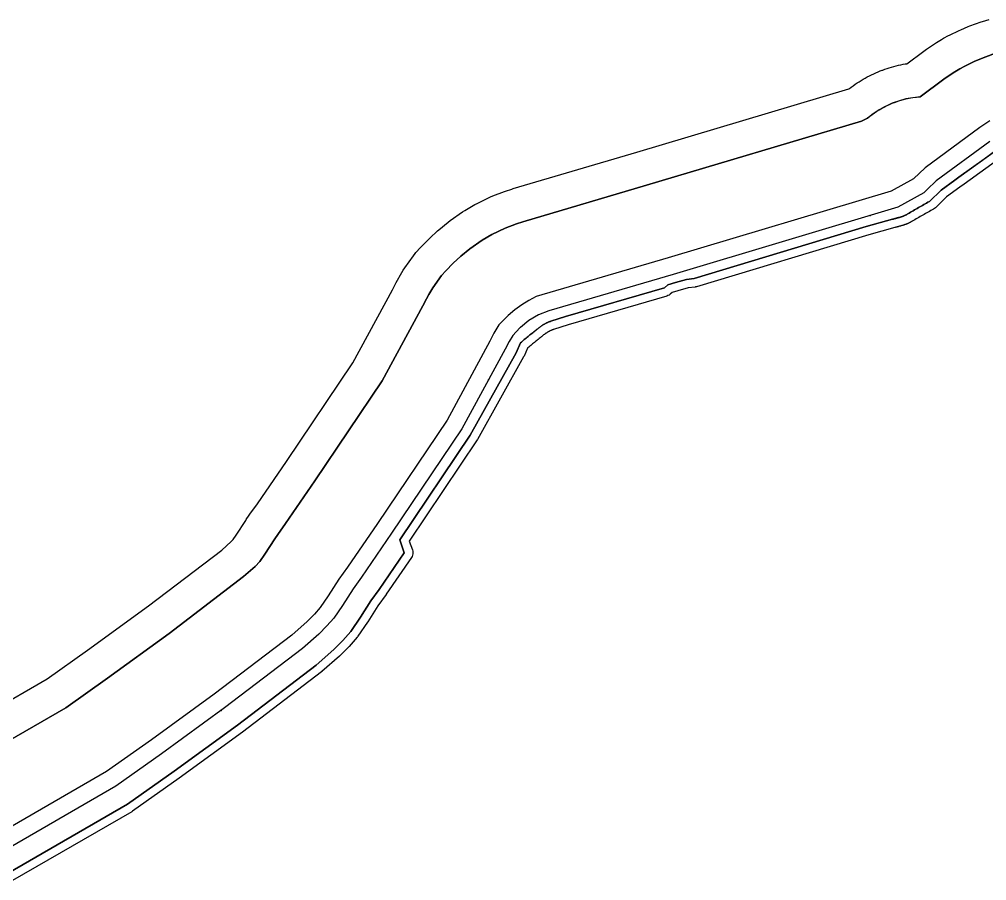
# Model space of a CAD drawing. Header units: inches. Extents: x 87993 to 113012, y 435073 to 454214.
# Drawn here: x 90264.2 to 90489.1, y 439363.4 to 439563.6 of the extents above; entities that cross this region are included whole.
import ezdxf

# ---------------------------------------------------------------- set-up
doc = ezdxf.new("R2010")
doc.units = ezdxf.units.IN
doc.header["$MEASUREMENT"] = 0
for name, color, linetype, true_color in [('As_waterkering_ZES', 7, 'Continuous', 0x00e84b), ('Beschermingszone_ZES', 7, 'Continuous', 0xfbe8ed), ('Grens_bebouwingsvrije_zone_ZES', 7, 'Continuous', 0xa4e805), ('Kernzone_ZES', 7, 'Continuous', 0xf3e833), ('Referentiepunten_ZES', 7, 'Continuous', 0xb0e81c)]:
    doc.layers.add(name, color=color, linetype=linetype, true_color=true_color)

msp = doc.modelspace()

# ---------------------------------------------------------------- linework, layer by layer
at = {"layer": 'As_waterkering_ZES'}
for points in [[(90489.8, 439535.15), (90477.37, 439526.02), (90475.29, 439524.05)], [(90475.29, 439524.05), (90474.5, 439523.29), (90468.46, 439519.91), (90416.18, 439504.31), (90387.31, 439495.83), (90384.91, 439494.9), (90382.68, 439493.6), (90380.69, 439491.97), (90380.55, 439491.85), (90378.89, 439490.13), (90378.04, 439488.71), (90377.11, 439486.9), (90367.05, 439468.38), (90350.74, 439444.16), (90343.75, 439433.97), (90341.78, 439431.24), (90339.33, 439427.39), (90337.3, 439424.4), (90335.71, 439422.62), (90333.85, 439420.73), (90330.05, 439417.36), (90311.9, 439403.55), (90297.27, 439392.92), (90286.63, 439385.37), (90259.11, 439369.49)]]:
    msp.add_lwpolyline(points, dxfattribs=at)
at = {"layer": 'Beschermingszone_ZES'}
for points in [[(90244.37, 439395.16, 0), (90270.64, 439410.32, 0), (90280, 439416.97, 0), (90294.23, 439427.31, 0), (90311.24, 439440.25, 0), (90313.46, 439442.22, 0), (90313.9, 439442.66, 0), (90314.61, 439443.69, 0), (90316.81, 439447.14, 0), (90316.94, 439447.34, 0), (90317.63, 439448.36, 0), (90317.76, 439448.55, 0), (90319.53, 439451, 0), (90326.26, 439460.81, 0), (90341.71, 439483.75, 0), (90350.94, 439500.74, 0), (90351.72, 439502.26, 0), (90351.83, 439502.45, 0), (90352.4, 439503.5, 0), (90352.51, 439503.69, 0), (90353.45, 439505.27, 0), (90353.81, 439505.81, 0), (90355.82, 439508.65, 0), (90356.21, 439509.16, 0), (90356.4, 439509.37, 0), (90357.43, 439510.52, 0), (90357.63, 439510.72, 0), (90359.29, 439512.44, 0), (90359.61, 439512.75, 0), (90361.38, 439514.39, 0), (90361.69, 439514.66, 0), (90363.86, 439516.45, 0), (90364.37, 439516.84, 0), (90367.23, 439518.83, 0), (90367.77, 439519.18, 0), (90370.05, 439520.51, 0), (90370.62, 439520.8, 0), (90373.72, 439522.29, 0), (90374.31, 439522.54, 0), (90376.95, 439523.55, 0), (90377.22, 439523.65, 0), (90378.69, 439524.14, 0), (90378.97, 439524.23, 0), (90407.74, 439532.68, 0), (90457.03, 439547.4, 0), (90457.2, 439547.53, 0), (90457.58, 439547.82, 0), (90458.03, 439548.15, 0), (90458.49, 439548.47, 0), (90458.95, 439548.78, 0), (90459.41, 439549.08, 0), (90459.89, 439549.37, 0), (90460.37, 439549.65, 0), (90460.85, 439549.92, 0), (90461.34, 439550.19, 0), (90461.83, 439550.44, 0), (90462.33, 439550.69, 0), (90462.83, 439550.93, 0), (90463.34, 439551.15, 0), (90463.85, 439551.37, 0), (90464.36, 439551.58, 0), (90464.81, 439551.75, 0), (90464.94, 439551.8, 0), (90465.4, 439551.97, 0), (90465.93, 439552.15, 0), (90466.46, 439552.32, 0), (90466.99, 439552.48, 0), (90467.53, 439552.62, 0), (90468.06, 439552.76, 0), (90468.6, 439552.89, 0), (90469.15, 439553.01, 0), (90469.69, 439553.12, 0), (90470.18, 439553.21, 0), (90470.31, 439553.23, 0), (90470.55, 439553.27, 0), (90474.48, 439556.15, 0), (90475.14, 439556.62, 0), (90477.22, 439558.03, 0), (90477.46, 439558.19, 0), (90478.57, 439558.88, 0), (90478.82, 439559.03, 0), (90479.07, 439559.17, 0), (90480.23, 439559.79, 0), (90480.49, 439559.92, 0), (90482.72, 439561, 0), (90483.09, 439561.17, 0), (90484.8, 439561.89, 0), (90485.18, 439562.04, 0), (90487.8, 439562.98, 0), (90488.14, 439563.09, 0), (90489.66, 439563.57, 0)], [(90490.52, 439555.46, 0), (90487.91, 439554.51, 0), (90486.2, 439553.8, 0), (90483.98, 439552.72, 0), (90482.82, 439552.1, 0), (90481.71, 439551.41, 0), (90479.7, 439550.04, 0), (90479.15, 439549.66, 0), (90473.6, 439545.58, 0), (90470.29, 439545.07, 0), (90467.11, 439544.06, 0), (90464.11, 439542.57, 0), (90461.38, 439540.64, 0), (90459.99, 439539.93, 0), (90410.03, 439525.02, 0), (90381.22, 439516.55, 0), (90379.75, 439516.06, 0), (90377.17, 439515.07, 0), (90374.07, 439513.59, 0), (90371.8, 439512.26, 0), (90368.95, 439510.27, 0), (90366.8, 439508.51, 0), (90365.04, 439506.88, 0), (90363.37, 439505.16, 0), (90362.34, 439504.01, 0), (90360.33, 439501.18, 0), (90359.41, 439499.64, 0), (90358.84, 439498.6, 0), (90358.02, 439497, 0), (90348.56, 439479.6, 0), (90332.87, 439456.3, 0), (90326.08, 439446.4, 0), (90324.25, 439443.87, 0), (90323.56, 439442.85, 0), (90321.27, 439439.25, 0), (90320.09, 439437.55, 0), (90318.99, 439436.43, 0), (90316.32, 439434.06, 0), (90299.01, 439420.89, 0), (90284.66, 439410.46, 0), (90274.96, 439403.58, 0), (90248.35, 439388.22, 0)], [(90261.59, 439365.15, 0), (90289.33, 439381.16, 0), (90300.18, 439388.86, 0), (90314.88, 439399.54, 0), (90333.23, 439413.5, 0), (90337.29, 439417.1, 0), (90339.36, 439419.19, 0), (90341.25, 439421.32, 0), (90343.5, 439424.65, 0), (90345.92, 439428.44, 0), (90347.84, 439431.1, 0), (90353.68, 439439.61, 0), (90352.63, 439442.61, 0), (90368.99, 439466.94, 0), (90379.69, 439486.09, 0), (90380.7, 439488.41, 0), (90380.92, 439488.59, 0), (90381.14, 439488.77, 0), (90381.36, 439488.95, 0), (90381.58, 439489.14, 0), (90381.8, 439489.32, 0), (90382.02, 439489.5, 0), (90382.24, 439489.68, 0), (90382.46, 439489.86, 0), (90382.68, 439490.04, 0), (90382.9, 439490.22, 0), (90383.12, 439490.4, 0), (90383.34, 439490.58, 0), (90383.56, 439490.76, 0), (90383.78, 439490.94, 0), (90384, 439491.12, 0), (90384.22, 439491.3, 0), (90384.32, 439491.38, 0), (90384.41, 439491.46, 0), (90384.51, 439491.53, 0), (90384.61, 439491.61, 0), (90384.7, 439491.69, 0), (90384.8, 439491.76, 0), (90384.9, 439491.84, 0), (90385, 439491.91, 0), (90385.1, 439491.98, 0), (90385.2, 439492.05, 0), (90385.3, 439492.12, 0), (90385.4, 439492.2, 0), (90385.5, 439492.27, 0), (90385.6, 439492.33, 0), (90385.71, 439492.4, 0), (90385.81, 439492.47, 0), (90385.92, 439492.55, 0), (90386.04, 439492.62, 0), (90386.16, 439492.69, 0), (90386.27, 439492.76, 0), (90386.39, 439492.83, 0), (90386.52, 439492.89, 0), (90386.64, 439492.95, 0), (90386.76, 439493.02, 0), (90386.89, 439493.07, 0), (90387.01, 439493.13, 0), (90387.14, 439493.18, 0), (90387.26, 439493.24, 0), (90387.39, 439493.29, 0), (90387.52, 439493.33, 0), (90387.65, 439493.38, 0), (90387.78, 439493.42, 0), (90391.2, 439494.48, 0), (90414.17, 439501.19, 0), (90414.95, 439501.86, 0), (90416.74, 439502.39, 0), (90419.29, 439503.15, 0), (90421.08, 439503.35, 0), (90461.11, 439515.42, 0), (90467.18, 439517.1, 0), (90467.29, 439517.13, 0), (90467.4, 439517.16, 0), (90467.51, 439517.2, 0), (90467.62, 439517.23, 0), (90467.73, 439517.26, 0), (90467.84, 439517.29, 0), (90467.95, 439517.32, 0), (90468.06, 439517.35, 0), (90468.17, 439517.38, 0), (90468.29, 439517.41, 0), (90468.4, 439517.44, 0), (90468.51, 439517.47, 0), (90468.62, 439517.5, 0), (90468.73, 439517.53, 0), (90468.84, 439517.56, 0), (90468.95, 439517.59, 0), (90469.07, 439517.62, 0), (90469.18, 439517.66, 0), (90469.3, 439517.7, 0), (90469.41, 439517.74, 0), (90469.53, 439517.78, 0), (90469.64, 439517.83, 0), (90469.76, 439517.87, 0), (90469.87, 439517.92, 0), (90469.98, 439517.97, 0), (90470.09, 439518.02, 0), (90470.2, 439518.07, 0), (90470.31, 439518.13, 0), (90470.42, 439518.18, 0), (90470.53, 439518.24, 0), (90470.64, 439518.3, 0), (90470.74, 439518.36, 0), (90471.05, 439518.54, 0), (90471.36, 439518.73, 0), (90471.68, 439518.91, 0), (90471.99, 439519.09, 0), (90472.3, 439519.27, 0), (90472.62, 439519.45, 0), (90472.93, 439519.63, 0), (90473.24, 439519.81, 0), (90473.56, 439519.99, 0), (90473.87, 439520.17, 0), (90474.19, 439520.34, 0), (90474.5, 439520.52, 0), (90474.82, 439520.7, 0), (90475.14, 439520.87, 0), (90475.45, 439521.05, 0), (90475.77, 439521.22, 0), (90478.48, 439523.86, 0), (90481.69, 439526.17, 0), (90482.66, 439526.87, 0), (90491.48, 439533.22, 0)], [(90492.57, 439531.54, 0), (90483.83, 439525.25, 0), (90482.86, 439524.55, 0), (90479.77, 439522.32, 0), (90477.17, 439519.79, 0), (90476.96, 439519.61, 0), (90476.73, 439519.47, 0), (90476.42, 439519.29, 0), (90476.1, 439519.12, 0), (90475.79, 439518.95, 0), (90475.48, 439518.77, 0), (90475.17, 439518.6, 0), (90474.85, 439518.42, 0), (90474.55, 439518.25, 0), (90474.23, 439518.07, 0), (90473.92, 439517.89, 0), (90473.61, 439517.72, 0), (90473.3, 439517.54, 0), (90472.99, 439517.36, 0), (90472.68, 439517.18, 0), (90472.37, 439517, 0), (90472.06, 439516.82, 0), (90471.76, 439516.64, 0), (90471.64, 439516.57, 0), (90471.59, 439516.54, 0), (90471.48, 439516.48, 0), (90471.37, 439516.42, 0), (90471.32, 439516.4, 0), (90471.22, 439516.34, 0), (90471.12, 439516.29, 0), (90471.04, 439516.25, 0), (90470.93, 439516.21, 0), (90470.83, 439516.16, 0), (90470.77, 439516.13, 0), (90470.66, 439516.08, 0), (90470.56, 439516.04, 0), (90470.48, 439516.01, 0), (90470.37, 439515.96, 0), (90470.26, 439515.92, 0), (90470.21, 439515.9, 0), (90470.09, 439515.86, 0), (90469.98, 439515.82, 0), (90469.91, 439515.79, 0), (90469.8, 439515.76, 0), (90469.69, 439515.72, 0), (90469.63, 439515.7, 0), (90469.51, 439515.67, 0), (90469.46, 439515.66, 0), (90469.35, 439515.63, 0), (90469.24, 439515.6, 0), (90469.13, 439515.57, 0), (90469.03, 439515.54, 0), (90468.92, 439515.51, 0), (90468.81, 439515.48, 0), (90468.7, 439515.45, 0), (90468.6, 439515.43, 0), (90468.49, 439515.39, 0), (90468.38, 439515.36, 0), (90468.27, 439515.33, 0), (90468.17, 439515.3, 0), (90468.06, 439515.27, 0), (90467.95, 439515.24, 0), (90467.85, 439515.21, 0), (90467.73, 439515.18, 0), (90461.67, 439513.5, 0), (90421.66, 439501.44, 0), (90421.43, 439501.38, 0), (90421.3, 439501.36, 0), (90419.69, 439501.18, 0), (90417.31, 439500.47, 0), (90415.93, 439500.07, 0), (90415.47, 439499.67, 0), (90415.24, 439499.5, 0), (90414.99, 439499.37, 0), (90414.73, 439499.27, 0), (90391.78, 439492.56, 0), (90388.37, 439491.51, 0), (90388.29, 439491.48, 0), (90388.2, 439491.45, 0), (90388.09, 439491.41, 0), (90388, 439491.38, 0), (90387.91, 439491.34, 0), (90387.82, 439491.3, 0), (90387.72, 439491.26, 0), (90387.63, 439491.21, 0), (90387.54, 439491.17, 0), (90387.45, 439491.12, 0), (90387.36, 439491.07, 0), (90387.27, 439491.02, 0), (90387.19, 439490.98, 0), (90387.1, 439490.92, 0), (90387.01, 439490.86, 0), (90386.91, 439490.8, 0), (90386.81, 439490.73, 0), (90386.72, 439490.67, 0), (90386.63, 439490.61, 0), (90386.54, 439490.55, 0), (90386.44, 439490.48, 0), (90386.35, 439490.42, 0), (90386.28, 439490.37, 0), (90386.19, 439490.3, 0), (90386.09, 439490.23, 0), (90386.01, 439490.17, 0), (90385.93, 439490.1, 0), (90385.83, 439490.03, 0), (90385.75, 439489.97, 0), (90385.67, 439489.9, 0), (90385.58, 439489.83, 0), (90385.49, 439489.76, 0), (90385.26, 439489.57, 0), (90385.04, 439489.39, 0), (90384.82, 439489.21, 0), (90384.6, 439489.03, 0), (90384.39, 439488.85, 0), (90384.17, 439488.67, 0), (90383.94, 439488.49, 0), (90383.73, 439488.31, 0), (90383.51, 439488.13, 0), (90383.29, 439487.95, 0), (90383.07, 439487.77, 0), (90382.85, 439487.59, 0), (90382.63, 439487.41, 0), (90382.41, 439487.23, 0), (90382.34, 439487.17, 0), (90381.52, 439485.29, 0), (90381.44, 439485.11, 0), (90370.73, 439465.95, 0), (90370.65, 439465.82, 0), (90354.85, 439442.33, 0), (90355.57, 439440.27, 0), (90355.65, 439439.97, 0), (90355.68, 439439.66, 0), (90355.66, 439439.35, 0), (90355.6, 439439.04, 0), (90355.49, 439438.75, 0), (90355.33, 439438.48, 0), (90349.49, 439429.97, 0), (90349.46, 439429.93, 0), (90347.57, 439427.31, 0), (90345.19, 439423.57, 0), (90345.16, 439423.52, 0), (90342.91, 439420.2, 0), (90342.79, 439420.04, 0), (90342.75, 439419.99, 0), (90340.85, 439417.86, 0), (90340.78, 439417.79, 0), (90338.71, 439415.7, 0), (90338.62, 439415.61, 0), (90334.55, 439412, 0), (90334.51, 439411.97, 0), (90334.44, 439411.91, 0), (90316.09, 439397.95, 0), (90316.06, 439397.92, 0), (90301.35, 439387.24, 0), (90290.49, 439379.53, 0), (90290.33, 439379.43, 0), (90262.59, 439363.42, 0)]]:
    msp.add_polyline3d(points, dxfattribs=at)
at = {"layer": 'Grens_bebouwingsvrije_zone_ZES'}
msp.add_lwpolyline([(90489.81, 439539.99), (90487.5, 439538.42), (90474.8, 439529.1), (90472.1, 439526.54), (90466.89, 439523.62), (90415.04, 439508.14), (90384.37, 439499.13), (90382.68, 439498.24), (90380.99, 439497.24), (90379.39, 439496.09), (90377.83, 439494.78), (90375.69, 439492.58), (90374.54, 439490.66), (90373.58, 439488.78), (90363.63, 439470.46), (90347.43, 439446.41), (90340.47, 439436.28), (90338.47, 439433.49), (90335.98, 439429.59), (90334.14, 439426.86), (90332.79, 439425.36), (90331.1, 439423.64), (90327.51, 439420.46), (90309.51, 439406.76), (90294.93, 439396.17), (90284.47, 439388.75), (90257.12, 439372.96)], dxfattribs=at)
at = {"layer": 'Kernzone_ZES'}
msp.add_lwpolyline([(90248.35, 439388.22), (90274.96, 439403.58), (90284.66, 439410.46), (90299.01, 439420.89), (90316.32, 439434.06), (90318.99, 439436.43), (90320.09, 439437.55), (90321.27, 439439.25), (90323.56, 439442.85), (90324.25, 439443.87), (90326.08, 439446.4), (90332.87, 439456.3), (90348.56, 439479.6), (90358.02, 439497), (90358.84, 439498.6), (90359.41, 439499.64), (90360.33, 439501.18), (90362.34, 439504.01), (90363.37, 439505.16), (90365.04, 439506.88), (90366.8, 439508.51), (90368.95, 439510.27), (90371.8, 439512.26), (90374.07, 439513.59), (90377.17, 439515.07), (90379.75, 439516.06), (90381.22, 439516.55), (90410.03, 439525.02), (90459.99, 439539.93), (90461.38, 439540.64, -0.155497), (90473.6, 439545.58), (90479.15, 439549.66), (90479.7, 439550.04), (90481.71, 439551.41), (90482.82, 439552.1), (90483.98, 439552.72), (90486.2, 439553.8), (90487.91, 439554.51), (90490.52, 439555.46)], format="xyb", dxfattribs=at)
msp.add_lwpolyline([(90491.48, 439533.22), (90488.53, 439531.09), (90482.66, 439526.87), (90481.69, 439526.17), (90478.48, 439523.86), (90475.77, 439521.22), (90475.45, 439521.05), (90475.14, 439520.87), (90474.82, 439520.7), (90474.5, 439520.52), (90474.19, 439520.34), (90473.87, 439520.17), (90473.56, 439519.99), (90473.24, 439519.81), (90472.93, 439519.63), (90472.62, 439519.45), (90472.3, 439519.27), (90471.99, 439519.09), (90471.68, 439518.91), (90471.36, 439518.73), (90471.05, 439518.54), (90470.74, 439518.36), (90470.64, 439518.3), (90470.53, 439518.24), (90470.42, 439518.18), (90470.31, 439518.13), (90470.2, 439518.07), (90470.09, 439518.02), (90469.98, 439517.97), (90469.87, 439517.92), (90469.76, 439517.87), (90469.64, 439517.83), (90469.53, 439517.78), (90469.41, 439517.74), (90469.3, 439517.7), (90469.18, 439517.66), (90469.07, 439517.62), (90468.95, 439517.59), (90468.84, 439517.56), (90468.73, 439517.53), (90468.62, 439517.5), (90468.51, 439517.47), (90468.4, 439517.44), (90468.32, 439517.42), (90468.29, 439517.41), (90468.17, 439517.38), (90468.06, 439517.35), (90467.95, 439517.32), (90467.84, 439517.29), (90467.73, 439517.26), (90467.62, 439517.23), (90467.51, 439517.2), (90467.4, 439517.16), (90467.29, 439517.13), (90467.18, 439517.1), (90461.11, 439515.42), (90421.08, 439503.35), (90419.29, 439503.15), (90416.74, 439502.39), (90414.95, 439501.86), (90414.17, 439501.19), (90391.2, 439494.48), (90387.78, 439493.42), (90387.65, 439493.38), (90387.52, 439493.33), (90387.39, 439493.29), (90387.26, 439493.24), (90387.14, 439493.18), (90387.01, 439493.13), (90386.89, 439493.07), (90386.76, 439493.02), (90386.64, 439492.95), (90386.52, 439492.89), (90386.39, 439492.83), (90386.27, 439492.76), (90386.16, 439492.69), (90386.04, 439492.62), (90385.92, 439492.55), (90385.81, 439492.47), (90385.71, 439492.4), (90385.6, 439492.33), (90385.5, 439492.27), (90385.4, 439492.2), (90385.3, 439492.12), (90385.2, 439492.05), (90385.1, 439491.98), (90385, 439491.91), (90384.9, 439491.84), (90384.8, 439491.76), (90384.7, 439491.69), (90384.61, 439491.61), (90384.51, 439491.53), (90384.41, 439491.46), (90384.32, 439491.38), (90384.22, 439491.3), (90384, 439491.12), (90383.78, 439490.94), (90383.56, 439490.76), (90383.34, 439490.58), (90383.12, 439490.4), (90382.9, 439490.22), (90382.68, 439490.04), (90382.46, 439489.86), (90382.24, 439489.68), (90382.02, 439489.5), (90381.8, 439489.32), (90381.58, 439489.14), (90381.36, 439488.95), (90381.14, 439488.77), (90380.92, 439488.59), (90380.7, 439488.41), (90379.69, 439486.09), (90368.99, 439466.94), (90352.63, 439442.61), (90353.68, 439439.61), (90347.84, 439431.1), (90345.92, 439428.44), (90343.5, 439424.65), (90341.25, 439421.32), (90339.36, 439419.19), (90337.29, 439417.1), (90333.23, 439413.5), (90314.88, 439399.54), (90300.18, 439388.86), (90289.33, 439381.16), (90261.59, 439365.15)], dxfattribs=at)
at = {"layer": 'Referentiepunten_ZES'}
for p in [(90461.98, 439517.98), (90373.24, 439479.77), (90311.08, 439402.96)]:
    msp.add_point(p, dxfattribs=at)

doc.saveas('drawing.dxf')
